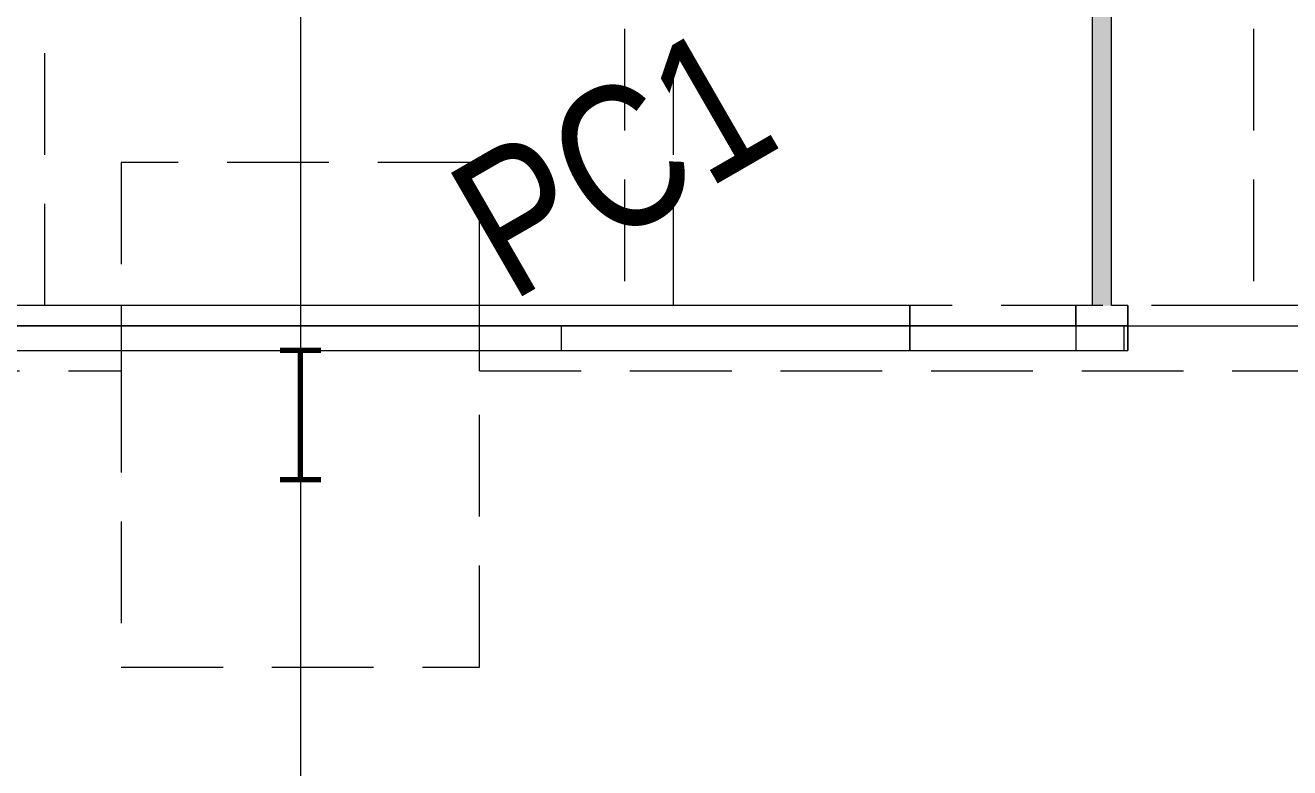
# Model space of a CAD drawing. Header units: millimetres. Extents: x 1606 to 301010, y -5142 to 244250.
# Drawn here: x 100994 to 108761, y 212738 to 217296 of the extents above; entities that cross this region are included whole.
import ezdxf

# ---------------------------------------------------------------- set-up
doc = ezdxf.new("R2010")
doc.units = ezdxf.units.MM
doc.linetypes.add('_SGE_Grid Line', pattern=[16250, 15000, -625, 0, -625])
doc.linetypes.add('_SGE_Hidden', pattern=[925, 625, -300])
for name, color, linetype, lineweight in [('0-1', 7, 'Continuous', 5), ('A-WALL-1', 253, 'Continuous', 9), ('A-WALL-2', 113, 'Continuous', 20), ('I-WALL-1', 253, 'Continuous', 9), ('S-BEAM-1', 7, '_SGE_Hidden', 18), ('S-BEAM-HDLN-1', 7, '_SGE_Hidden', 18), ('S-COLS-1', 52, 'Continuous', 70), ('S-COLS-IDEN-1', 171, 'Continuous', 35), ('S-FNDN-1', 32, '_SGE_Hidden', 18), ('S-GRID-1', 1, '_SGE_Grid Line', 13)]:
    doc.layers.add(name, color=color, linetype=linetype, lineweight=lineweight)
doc.layers.add('A-WALL-PATT-1', color=254, linetype='Continuous', lineweight=35, transparency=1)
doc.styles.add('Arial Narrow_3', font='ARIALN.TTF', dxfattribs={"height": 875})

# ---------------------------------------------------------------- blocks, each defined once
blk = doc.blocks.new('23041_Modscape EF_ Central_V22_rvt-1-WAREHOUSE SLAB PLAN')
at = {"layer": 'A-WALL-PATT-1'}
blk.add_hatch(color=256, dxfattribs=at).paths.add_polyline_path([(77439.3, 215575.1), (77439.3, 217377.1), (77319.3, 217377.1), (77319.3, 215575.1)])
at = {"layer": 'A-WALL-1'}
for p, q in [((77319.3, 217377.1), (77319.3, 215575.1)), ((77319.3, 217377.1), (77319.3, 215575.1)), ((77439.3, 215575.1), (77439.3, 217377.1)), ((77439.3, 215575.1), (77439.3, 217377.1)), ((76199.3, 215450.1), (66589.3, 215450.1)), ((76199.3, 215450.1), (66589.3, 215450.1)), ((76199.3, 215300.1), (76199.3, 215450.1)), ((76199.3, 215450.1), (76199.3, 215300.1)), ((77539.3, 215450.1), (77219.3, 215450.1)), ((77219.3, 215450.1), (77219.3, 215300.1)), ((77219.3, 215450.1), (77219.3, 215300.1)), ((77539.3, 215450.1), (77219.3, 215450.1)), ((77539.3, 215300.1), (77539.3, 215450.1)), ((77539.3, 215450.1), (77539.3, 215300.1)), ((66589.3, 215300.1), (76199.3, 215300.1)), ((66589.3, 215300.1), (76199.3, 215300.1)), ((77219.3, 215300.1), (77539.3, 215300.1)), ((77219.3, 215300.1), (77539.3, 215300.1))]:
    blk.add_line(p, q, dxfattribs=at)
at = {"layer": 'I-WALL-1'}
for p, q in [((76199.3, 215575.1), (70351.3, 215575.1)), ((76199.3, 215575.1), (70351.3, 215575.1)), ((76199.3, 215450.1), (76199.3, 215575.1)), ((76199.3, 215575.1), (76199.3, 215450.1)), ((77319.3, 215575.1), (77219.3, 215575.1)), ((77219.3, 215575.1), (77219.3, 215450.1)), ((77319.3, 215575.1), (77219.3, 215575.1)), ((77219.3, 215450.1), (77219.3, 215575.1)), ((77539.3, 215575.1), (77439.3, 215575.1)), ((77539.3, 215575.1), (77439.3, 215575.1)), ((77539.3, 215450.1), (77539.3, 215575.1)), ((77539.3, 215575.1), (77539.3, 215450.1)), ((66589.3, 215450.1), (76199.3, 215450.1)), ((66589.3, 215450.1), (76199.3, 215450.1)), ((77219.3, 215450.1), (77539.3, 215450.1)), ((77219.3, 215450.1), (77539.3, 215450.1))]:
    blk.add_line(p, q, dxfattribs=at)
blk = doc.blocks.new('SGE_SCL-Column-Steel-WB - PC1 - 800WB122-2211175-WAREHOUSE SLAB PLAN')
at = {"layer": 'S-COLS-1'}
for p, q in [((125, 396), (-125, 396)), ((0, -396), (0, 396)), ((-125, -396), (125, -396))]:
    blk.add_line(p, q, dxfattribs=at)

msp = doc.modelspace()

# ---------------------------------------------------------------- linework, layer by layer
at = {"layer": 'A-WALL-2'}
for p, q in [((107743.5, 215450.1), (65613.5, 215450.1)), ((104287.6, 215300.1), (104287.6, 215450.1)), ((106427.5, 215300.1), (106427.5, 215450.1)), ((107447.5, 215450.1), (107447.5, 215300.1)), ((107743.5, 215300.1), (107743.5, 215450.1)), ((80313.5, 215300.1), (107447.5, 215300.1)), ((107447.5, 215300.1), (107743.5, 215300.1))]:
    msp.add_line(p, q, dxfattribs=at)
at = {"layer": 'S-BEAM-1'}
for p, q in [((101113.2, 215575.1), (101113.2, 219125.1)), ((104675.7, 219125.1), (104675.7, 215575.1)), ((104975.7, 215575.1), (104975.7, 219125.1)), ((108538.2, 219125.1), (108538.2, 215575.1)), ((101583.5, 215575.1), (101113.2, 215575.1)), ((104675.7, 215575.1), (103783.5, 215575.1)), ((108538.2, 215575.1), (104975.7, 215575.1)), ((94783.5, 215175.1), (101583.5, 215175.1)), ((103783.5, 215175.1), (110583.5, 215175.1))]:
    msp.add_line(p, q, dxfattribs=at)
at = {"layer": 'S-BEAM-HDLN-1'}
for p, q in [((101113.2, 215575.1), (100813.2, 215575.1)), ((101583.5, 215575.1), (101583.5, 215175.1)), ((103783.5, 215175.1), (103783.5, 215575.1)), ((104975.7, 215575.1), (104675.7, 215575.1)), ((108838.2, 215575.1), (108538.2, 215575.1))]:
    msp.add_line(p, q, dxfattribs=at)
at = {"layer": 'S-FNDN-1'}
for p, q in [((103783.5, 216454.1), (101583.5, 216454.1)), ((101583.5, 216454.1), (101583.5, 215575.1)), ((103783.5, 215575.1), (103783.5, 216454.1)), ((101583.5, 215175.1), (101583.5, 213354.1)), ((103783.5, 213354.1), (103783.5, 215175.1)), ((101583.5, 213354.1), (103783.5, 213354.1))]:
    msp.add_line(p, q, dxfattribs=at)
at = {"layer": 'S-GRID-1'}
for p, q in [((102683.5, 241000.1), (102683.5, 121161)), ((55494, 215450.1), (278139.1, 215450.1))]:
    msp.add_line(p, q, dxfattribs=at)

# ---------------------------------------------------------------- block references
at = {"layer": '0-1'}
msp.add_blockref('23041_Modscape EF_ Central_V22_rvt-1-WAREHOUSE SLAB PLAN', (30228.2, 0), dxfattribs=at)
at = {"layer": 'S-COLS-1'}
msp.add_blockref('SGE_SCL-Column-Steel-WB - PC1 - 800WB122-2211175-WAREHOUSE SLAB PLAN', (102683.5, 214904.1), dxfattribs=at)

# ---------------------------------------------------------------- texts
at = {"layer": 'S-COLS-IDEN-1', "insert": (103537.9, 216348.9), "char_height": 875, "width": 2385.02, "attachment_point": 1, "rotation": 30, "style": 'Arial Narrow_3'}
msp.add_mtext('PC1', dxfattribs=at)

doc.saveas('drawing.dxf')
